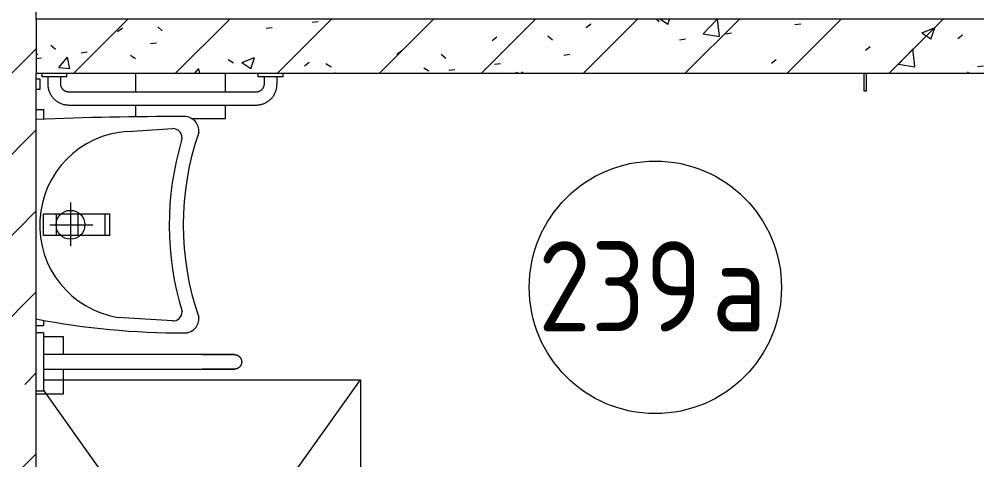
# Model space of a CAD drawing. Header units: millimetres. Extents: x -515342 to 330399, y -224905 to 507333.
# Drawn here: x -297428 to -294771, y 133992 to 135214 of the extents above; entities that cross this region are included whole.
import ezdxf

# ---------------------------------------------------------------- set-up
doc = ezdxf.new("R2010")
doc.units = ezdxf.units.MM
for name, color, linetype, lineweight in [('Марки помещений', 7, 'Continuous', 0), ('Оборудование', 7, 'Continuous', 0), ('Сантехника', 7, 'Continuous', 0), ('Стены внутренние', 7, 'Continuous', 0), ('Стены несущие', 7, 'Continuous', 0), ('Стены перегородки', 7, 'Continuous', 0), ('Стены штриховка', 7, 'Continuous', 0)]:
    doc.layers.add(name, color=color, linetype=linetype, lineweight=lineweight)
doc.styles.add('GOST Common_1', font='', dxfattribs={"width": 0.9, "height": 250})
doc.styles.get('GOST Common_1').set_extended_font_data('GOST Common')

# ---------------------------------------------------------------- blocks, each defined once
blk = doc.blocks.new('Опорный поручень - Опорный поручень для раковины-8747147-О_АР_П_2__3_400_План 2 этажа')
at = {"layer": 'Оборудование'}
for p, q in [((90760, 10815), (90760, 10975)), ((90780, 10975), (90760, 10975)), ((90760, 10915), (90320, 10915)), ((90320, 10875), (90760, 10875)), ((90760, 10815), (90780, 10815))]:
    blk.add_line(p, q, dxfattribs=at)
at = {"layer": 'Оборудование', "flags": 128}
for points in [[(90210, 10895), (90210, 10895.8), (90210.1, 10896.6), (90210.1, 10897.4), (90210.3, 10898.2), (90210.4, 10899), (90210.6, 10899.8), (90210.8, 10900.5), (90211, 10901.3), (90211.3, 10902), (90211.6, 10902.8), (90211.9, 10903.5), (90212.3, 10904.2), (90212.6, 10904.9), (90213.1, 10905.6), (90213.5, 10906.3), (90214, 10906.9), (90214.4, 10907.6), (90215, 10908.2), (90215.5, 10908.8), (90216.1, 10909.3), (90216.7, 10909.9), (90217.3, 10910.4), (90217.9, 10910.9), (90218.5, 10911.4), (90219.2, 10911.8), (90219.9, 10912.2), (90220.6, 10912.6), (90221.3, 10913), (90222, 10913.3), (90222.8, 10913.6), (90223.5, 10913.9), (90224.3, 10914.2), (90225, 10914.4), (90225.8, 10914.6), (90226.6, 10914.7), (90227.4, 10914.8), (90228.2, 10914.9), (90229, 10915), (90229.8, 10915), (90230, 10915)], [(90320, 10915), (90316.4, 10915), (90312.8, 10915), (90309.2, 10915), (90305.7, 10915), (90302.1, 10915), (90298.6, 10915), (90295.1, 10915), (90291.7, 10915), (90288.3, 10915), (90285, 10915), (90281.7, 10915), (90278.4, 10915), (90275.3, 10915), (90272.2, 10915), (90269.2, 10915), (90266.3, 10915), (90263.4, 10915), (90260.7, 10915), (90258, 10915), (90255.4, 10915), (90253, 10915), (90250.6, 10915), (90248.4, 10915), (90246.3, 10915), (90244.3, 10915), (90242.4, 10915), (90240.6, 10915), (90239, 10915), (90237.5, 10915), (90236.1, 10915), (90234.9, 10915), (90233.8, 10915), (90232.8, 10915), (90232, 10915), (90231.3, 10915), (90230.8, 10915), (90230.4, 10915), (90230.1, 10915), (90230, 10915), (90230, 10915)], [(90230, 10915), (90230.1, 10915), (90230.3, 10915), (90230.6, 10915), (90231.1, 10915), (90231.8, 10915), (90232.6, 10915), (90233.5, 10915), (90234.6, 10915), (90235.8, 10915), (90237.1, 10915), (90238.6, 10915), (90240.2, 10915), (90241.9, 10915), (90243.7, 10915), (90245.7, 10915), (90247.8, 10915), (90250, 10915), (90252.3, 10915), (90254.8, 10915), (90257.3, 10915), (90259.9, 10915), (90262.7, 10915), (90265.5, 10915), (90268.4, 10915), (90271.4, 10915), (90274.4, 10915), (90277.6, 10915), (90280.8, 10915), (90284.1, 10915), (90287.4, 10915), (90290.8, 10915), (90294.2, 10915), (90297.7, 10915), (90301.2, 10915), (90304.7, 10915), (90308.3, 10915), (90311.8, 10915), (90315.4, 10915), (90319, 10915), (90320, 10915)], [(90230, 10875), (90229.2, 10875), (90228.4, 10875.1), (90227.6, 10875.1), (90226.8, 10875.3), (90226, 10875.4), (90225.2, 10875.6), (90224.5, 10875.8), (90223.7, 10876), (90223, 10876.3), (90222.2, 10876.6), (90221.5, 10876.9), (90220.8, 10877.3), (90220.1, 10877.6), (90219.4, 10878.1), (90218.7, 10878.5), (90218.1, 10879), (90217.4, 10879.4), (90216.8, 10880), (90216.2, 10880.5), (90215.7, 10881.1), (90215.1, 10881.7), (90214.6, 10882.3), (90214.1, 10882.9), (90213.6, 10883.5), (90213.2, 10884.2), (90212.8, 10884.9), (90212.4, 10885.6), (90212, 10886.3), (90211.7, 10887), (90211.4, 10887.8), (90211.1, 10888.5), (90210.8, 10889.3), (90210.6, 10890), (90210.4, 10890.8), (90210.3, 10891.6), (90210.2, 10892.4), (90210.1, 10893.2), (90210, 10894), (90210, 10894.8), (90210, 10895)], [(90320, 10875), (90316.4, 10875), (90312.8, 10875), (90309.2, 10875), (90305.7, 10875), (90302.1, 10875), (90298.6, 10875), (90295.1, 10875), (90291.7, 10875), (90288.3, 10875), (90285, 10875), (90281.7, 10875), (90278.4, 10875), (90275.3, 10875), (90272.2, 10875), (90269.2, 10875), (90266.3, 10875), (90263.4, 10875), (90260.7, 10875), (90258, 10875), (90255.4, 10875), (90253, 10875), (90250.6, 10875), (90248.4, 10875), (90246.3, 10875), (90244.3, 10875), (90242.4, 10875), (90240.6, 10875), (90239, 10875), (90237.5, 10875), (90236.1, 10875), (90234.9, 10875), (90233.8, 10875), (90232.8, 10875), (90232, 10875), (90231.3, 10875), (90230.8, 10875), (90230.4, 10875), (90230.1, 10875), (90230, 10875), (90230, 10875)], [(90230, 10875), (90230.1, 10875), (90230.3, 10875), (90230.6, 10875), (90231.1, 10875), (90231.8, 10875), (90232.6, 10875), (90233.5, 10875), (90234.6, 10875), (90235.8, 10875), (90237.1, 10875), (90238.6, 10875), (90240.2, 10875), (90241.9, 10875), (90243.7, 10875), (90245.7, 10875), (90247.8, 10875), (90250, 10875), (90252.3, 10875), (90254.8, 10875), (90257.3, 10875), (90259.9, 10875), (90262.7, 10875), (90265.5, 10875), (90268.4, 10875), (90271.4, 10875), (90274.4, 10875), (90277.6, 10875), (90280.8, 10875), (90284.1, 10875), (90287.4, 10875), (90290.8, 10875), (90294.2, 10875), (90297.7, 10875), (90301.2, 10875), (90304.7, 10875), (90308.3, 10875), (90311.8, 10875), (90315.4, 10875), (90319, 10875), (90320, 10875)]]:
    blk.add_lwpolyline(points, dxfattribs=at)
blk = doc.blocks.new('Раковина для МГН 600х450 - Раковина для МГН 600х450-10140932-О_АР_П_2__3_400_План 2 этажа')
at = {"layer": 'Сантехника'}
for p, q in [((-258.8, 253.2), (-266.6, 377.9)), ((266.6, 377.9), (257, 225.9)), ((-30, 191.2), (-30, 203.7)), ((30, 203.7), (-30, 203.7)), ((-30, 116.2), (-30, 191.2)), ((30, 191.2), (-30, 191.2)), ((30, 203.7), (30, 191.2)), ((30, 191.2), (30, 116.2)), ((0, 37.3), (0, 157.3)), ((-30, 56.2), (-30, 116.2)), ((30, 116.2), (-30, 116.2)), ((30, 116.2), (30, 56.2)), ((-61.5, 95), (58.5, 95)), ((-30, 20), (-30, 56.2)), ((30, 56.2), (-30, 56.2)), ((30, 56.2), (30, 20)), ((30, 20), (-30, 20))]:
    blk.add_line(p, q, dxfattribs=at)
blk.add_circle((0, 95), 40, dxfattribs=at)
for centre, radius, start, end in [((-260, 411), 40, 84.6341, 180), ((0, 1190.1), 782.4, 250.8821, 289.1179), ((260, 411), 40, 360, 95.3659), ((10581.6, 411), 10881.6, 180, 182.16475), ((-241.6, 379.4), 25, 73.3148, 183.5941), ((1.4, 1190.1), 821.3, 253.3148, 286.9337), ((241.6, 379.4), 25, 356.4059, 92.4122), ((-1895.6, 411), 2195.6, 349.2104, 360), ((0.7, 269.5), 260, 183.5941, 350.3344)]:
    blk.add_arc(centre, radius, start, end, dxfattribs=at)
blk = doc.blocks.new('МГН_Санузел_Поручень горизонтальный - АР_Сантехнические приборы_МГН_Поручень горизонтальный-3156318-О_АР_П_2__3_400_План 2 этажа')
at = {"layer": 'Сантехника'}
for p, q in [((-595.8, 88), (-1115.8, 88)), ((-1173.8, 30), (-1173.8, 10)), ((-1137.8, 10), (-1137.8, 30)), ((-1115.8, 52), (-595.8, 52)), ((-573.8, 30), (-573.8, 10)), ((-537.8, 10), (-537.8, 30)), ((-1190.8, 10), (-1190.8, 0)), ((-1190.8, 10), (-1155.8, 10)), ((-1155.8, 10), (-1120.8, 10)), ((-1120.8, 0), (-1120.8, 10)), ((-590.8, 10), (-590.8, 0)), ((-590.8, 10), (-555.8, 10)), ((-555.8, 10), (-520.8, 10)), ((-520.8, 0), (-520.8, 10))]:
    blk.add_line(p, q, dxfattribs=at)
at = {"layer": 'Сантехника', "flags": 128}
for points in [[(-1115.8, 88), (-1118.1, 88), (-1120.4, 87.8), (-1122.7, 87.6), (-1125, 87.3), (-1127.3, 86.8), (-1129.6, 86.3), (-1131.8, 85.7), (-1134, 85.1), (-1136.2, 84.3), (-1138.4, 83.4), (-1140.5, 82.5), (-1142.6, 81.4), (-1144.6, 80.3), (-1146.6, 79.1), (-1148.5, 77.9), (-1150.4, 76.5), (-1152.3, 75.1), (-1154, 73.6), (-1155.8, 72), (-1157.4, 70.4), (-1159, 68.7), (-1160.5, 67), (-1161.9, 65.1), (-1163.3, 63.3), (-1164.6, 61.3), (-1165.8, 59.4), (-1166.9, 57.3), (-1168, 55.3), (-1169, 53.2), (-1169.9, 51), (-1170.7, 48.8), (-1171.4, 46.6), (-1172, 44.4), (-1172.5, 42.1), (-1173, 39.9), (-1173.3, 37.6), (-1173.6, 35.3), (-1173.7, 32.9), (-1173.8, 30.6), (-1173.8, 30)], [(-537.8, 30), (-537.8, 32.3), (-538, 34.6), (-538.2, 36.9), (-538.5, 39.2), (-539, 41.5), (-539.5, 43.8), (-540.1, 46), (-540.7, 48.2), (-541.5, 50.4), (-542.4, 52.6), (-543.3, 54.7), (-544.3, 56.8), (-545.5, 58.8), (-546.7, 60.8), (-547.9, 62.7), (-549.3, 64.6), (-550.7, 66.5), (-552.2, 68.2), (-553.8, 70), (-555.4, 71.6), (-557.1, 73.2), (-558.8, 74.7), (-560.7, 76.1), (-562.5, 77.5), (-564.5, 78.8), (-566.4, 80), (-568.5, 81.2), (-570.5, 82.2), (-572.6, 83.2), (-574.8, 84.1), (-577, 84.9), (-579.2, 85.6), (-581.4, 86.2), (-583.7, 86.7), (-585.9, 87.2), (-588.2, 87.5), (-590.5, 87.8), (-592.9, 87.9), (-595.2, 88), (-595.8, 88)], [(-1137.8, 30), (-1137.8, 30.9), (-1137.7, 31.8), (-1137.6, 32.6), (-1137.5, 33.5), (-1137.4, 34.4), (-1137.2, 35.2), (-1136.9, 36.1), (-1136.7, 36.9), (-1136.4, 37.8), (-1136.1, 38.6), (-1135.7, 39.4), (-1135.3, 40.2), (-1134.9, 40.9), (-1134.4, 41.7), (-1134, 42.4), (-1133.4, 43.1), (-1132.9, 43.8), (-1132.3, 44.5), (-1131.7, 45.2), (-1131.1, 45.8), (-1130.5, 46.4), (-1129.8, 47), (-1129.1, 47.5), (-1128.4, 48), (-1127.7, 48.5), (-1126.9, 49), (-1126.2, 49.4), (-1125.4, 49.8), (-1124.6, 50.2), (-1123.8, 50.5), (-1122.9, 50.8), (-1122.1, 51.1), (-1121.3, 51.3), (-1120.4, 51.5), (-1119.5, 51.7), (-1118.7, 51.8), (-1117.8, 51.9), (-1116.9, 52), (-1116, 52), (-1115.8, 52)], [(-595.8, 52), (-594.9, 52), (-594, 51.9), (-593.2, 51.8), (-592.3, 51.7), (-591.4, 51.6), (-590.6, 51.4), (-589.7, 51.1), (-588.9, 50.9), (-588, 50.6), (-587.2, 50.3), (-586.4, 49.9), (-585.6, 49.5), (-584.9, 49.1), (-584.1, 48.6), (-583.4, 48.2), (-582.7, 47.6), (-582, 47.1), (-581.3, 46.5), (-580.6, 45.9), (-580, 45.3), (-579.4, 44.7), (-578.8, 44), (-578.3, 43.3), (-577.8, 42.6), (-577.3, 41.9), (-576.8, 41.1), (-576.4, 40.4), (-576, 39.6), (-575.6, 38.8), (-575.3, 38), (-575, 37.1), (-574.7, 36.3), (-574.5, 35.5), (-574.3, 34.6), (-574.1, 33.7), (-574, 32.9), (-573.9, 32), (-573.8, 31.1), (-573.8, 30.2), (-573.8, 30)]]:
    blk.add_lwpolyline(points, dxfattribs=at)
blk = doc.blocks.new('2D_Трап_1200хх900 - АР_Сантехнические приборы_Трап-V81-О_АР_П_2__3_400_План 2 этажа')
at = {"layer": 'Сантехника'}
for p, q in [((-75, 75), (-600, 450)), ((75, 75), (572, 430)), ((600, 430), (600, -450)), ((-75, 75), (75, 75)), ((-75, -75), (-75, 75)), ((75, 75), (75, -75)), ((-75, -75), (-544, -410)), ((75, -75), (-75, -75)), ((75, -75), (600, -450)), ((600, -450), (218.5, -450))]:
    blk.add_line(p, q, dxfattribs=at)
blk = doc.blocks.new('2D_МГН_Санузел_Аксессуары - АР_Сантехнические приборы_Бесконтактная сушилка для рук-V125-О_АР_П_2__3_400_План 2 этажа')
at = {"layer": 'Сантехника'}
for p, q in [((-234.1, 200), (-234.1, 162.9)), ((-139.2, 200), (-234.1, 200)), ((15.9, 163), (15.9, 196.3)), ((-234.1, 127), (-234.1, 75)), ((15.9, 75), (15.9, 127.2))]:
    blk.add_line(p, q, dxfattribs=at)
blk = doc.blocks.new('2D_МГН_Санузел_Аксессуары - АР_Сантехнические приборы_Бесконтактный сенсорный дозатор для мыла-V142-О_АР_П_2__3_400_План 2 этажа')
at = {"layer": 'Сантехника'}
for p, q in [((-189.1, 215), (-189.1, 270)), ((-189.1, 270), (-139, 270)), ((-99.1, 270), (-29.1, 270)), ((-29.1, 270), (-29.1, 195))]:
    blk.add_line(p, q, dxfattribs=at)
blk = doc.blocks.new('2D_МГН_Санузел_Аксессуары - АР_Сантехнические приборы_Зеркало поворотное-V144-О_АР_П_2__3_400_План 2 этажа')
at = {"layer": 'Сантехника'}
for p, q in [((-409.1, 195), (-409.1, 215)), ((-409.1, 215), (-381.9, 215)), ((175.3, 215), (190.9, 215)), ((190.9, 215), (190.9, 195))]:
    blk.add_line(p, q, dxfattribs=at)
blk = doc.blocks.new('2D_МГН_Санузел_Аксессуары - АР_Сантехнические приборы_Комплект 3-V145-О_АР_П_2__3_400_План 2 этажа')
at = {"layer": 'Сантехника'}
for p, q in [((-124.1, 195), (-124.1, 205)), ((-124.1, 205), (-94.1, 205)), ((-94.1, 205), (-94.1, 195))]:
    blk.add_line(p, q, dxfattribs=at)
blk = doc.blocks.new('2D_МГН_Санузел_Аксессуары - АР_Сантехнические приборы_Универсальный травмобезопасный держатель _крючок_-10688742-О_АР_П_2__3_400_План 2 этажа')
at = {"layer": 'Сантехника'}
for p, q in [((-111.6, 75), (-111.6, 125)), ((-111.6, 125), (-106.6, 125)), ((-106.6, 125), (-106.6, 75))]:
    blk.add_line(p, q, dxfattribs=at)
blk = doc.blocks.new('ASVP_Марка_Помещение_ДваЗначения - Номер Площадь-685795-О_АР_П_2__3_400_План 2 этажа')
at = {"layer": 'Марки помещений'}
blk.add_circle((0, 0), 3.5, dxfattribs=at)

msp = doc.modelspace()

# ---------------------------------------------------------------- hatches: boundary and pattern name
at = {"layer": 'Стены внутренние'}
h = msp.add_hatch(dxfattribs=at)
h.set_pattern_fill('FP_1', color=256, style=0, pattern_type=2)
h.set_pattern_definition([(45, (-374025.76, 123368.6), (-224.5064, 224.5064), []), (45, (-373801.25, 123368.6), (-224.5064, 224.5064), [396.875, -79.375, 3.353, -76.022])])
h.paths.add_polyline_path([(-297770.759, 132763.6058), (-297380.759, 132763.6058), (-297380.759, 138773.6058), (-297770.759, 138773.6058), (-297770.759, 132823.5203)])
h.paths.add_polyline_path([(-297558.3942, 133280.125), (-297593.1238, 133280.125), (-297625.759, 133292.0033), (-297652.3635, 133314.327), (-297669.7283, 133344.4038), (-297675.759, 133378.6058), (-297669.7283, 133412.8078), (-297652.3635, 133442.8846), (-297625.759, 133465.2083), (-297593.1238, 133477.0866), (-297558.3942, 133477.0866), (-297525.759, 133465.2083), (-297499.1546, 133442.8846), (-297481.7897, 133412.8078), (-297475.759, 133378.6058), (-297481.7897, 133344.4038), (-297499.1546, 133314.327), (-297525.759, 133292.0033), (-297551.0331, 133282.8042)])
h.paths.add_polyline_path([(-297593.1238, 133655.125), (-297625.759, 133667.0033), (-297652.3635, 133689.327), (-297669.7283, 133719.4038), (-297675.759, 133753.6058), (-297669.7283, 133787.8078), (-297652.3635, 133817.8846), (-297625.759, 133840.2083), (-297593.1238, 133852.0866), (-297558.3942, 133852.0866), (-297525.759, 133840.2083), (-297499.1546, 133817.8846), (-297481.7897, 133787.8078), (-297475.759, 133753.6058), (-297481.7897, 133719.4038), (-297499.1546, 133689.327), (-297525.759, 133667.0033), (-297558.3942, 133655.125)])
h.paths.add_polyline_path([(-297558.3942, 134055.125), (-297593.1238, 134055.125), (-297625.759, 134067.0033), (-297652.3635, 134089.327), (-297669.7283, 134119.4038), (-297675.759, 134153.6058), (-297669.7283, 134187.8078), (-297652.3635, 134217.8846), (-297625.759, 134240.2083), (-297593.1238, 134252.0866), (-297558.3942, 134252.0866), (-297525.759, 134240.2083), (-297499.1546, 134217.8846), (-297481.7897, 134187.8078), (-297475.759, 134153.6058), (-297481.7897, 134119.4038), (-297499.1546, 134089.327), (-297525.759, 134067.0033), (-297551.0331, 134057.8042)])
h.paths.add_polyline_path([(-297593.1238, 134435.125), (-297625.759, 134447.0033), (-297652.3635, 134469.327), (-297669.7283, 134499.4038), (-297675.759, 134533.6058), (-297669.7283, 134567.8078), (-297652.3635, 134597.8846), (-297625.759, 134620.2083), (-297593.1238, 134632.0866), (-297558.3942, 134632.0866), (-297525.759, 134620.2083), (-297499.1546, 134597.8846), (-297481.7897, 134567.8078), (-297475.759, 134533.6058), (-297481.7897, 134499.4038), (-297499.1546, 134469.327), (-297525.759, 134447.0033), (-297558.3942, 134435.125)])
h.paths.add_polyline_path([(-297594.8003, 134797.656), (-297627.4355, 134809.5342), (-297654.04, 134831.858), (-297671.4048, 134861.9347), (-297677.4355, 134896.1367), (-297671.4048, 134930.3388), (-297654.04, 134960.4155), (-297627.4355, 134982.7393), (-297594.8003, 134994.6175), (-297560.0707, 134994.6175), (-297527.4355, 134982.7393), (-297500.8311, 134960.4155), (-297483.4663, 134930.3388), (-297477.4355, 134896.1367), (-297483.4663, 134861.9347), (-297500.8311, 134831.858), (-297527.4355, 134809.5342), (-297560.0707, 134797.656)])
h.paths.add_polyline_path([(-297593.1238, 135175.125), (-297625.759, 135187.0033), (-297652.3635, 135209.327), (-297669.7283, 135239.4038), (-297675.759, 135273.6058), (-297669.7283, 135307.8078), (-297652.3635, 135337.8846), (-297625.759, 135360.2083), (-297593.1238, 135372.0866), (-297558.3942, 135372.0866), (-297525.759, 135360.2083), (-297499.1546, 135337.8846), (-297481.7897, 135307.8078), (-297475.759, 135273.6058), (-297481.7897, 135239.4038), (-297499.1546, 135209.327), (-297525.759, 135187.0033), (-297558.3942, 135175.125)])
h = msp.add_hatch(dxfattribs=at)
h.set_pattern_fill('FP_2', color=256, style=0, pattern_type=2)
h.set_pattern_definition([(45, (-374025.76, 123368.6), (-141.42136, 141.42136), [])])
h.paths.add_polyline_path([(-294933.761, 135063.6058), (-294630.759, 135063.6058), (-294630.759, 135213.6058), (-297380.759, 135213.6058), (-297380.759, 135063.6058), (-295806.1851, 135063.6058)])
h = msp.add_hatch(dxfattribs=at)
h.set_pattern_fill('FP_3', color=256, style=0, pattern_type=2)
h.set_pattern_definition([(50, (-374025.76, 123368.6), (364.3679, -31.8783), [38.1, -419.1]), (355, (-374025.76, 123368.6), (-70.4859, 382.1133), [30.48, -335.28]), (100.451, (-373995.4, 123365.95), (293.885, 350.2334), [32.38, -356.18]), (46.184, (-374025.76, 123470.2), (542.1585, -84.0858), [57.15, -628.65]), (96.636, (-373980.6, 123463.2), (474.805, 494.8554), [48.57, -534.27]), (351.184, (-374025.76, 123470.2), (474.8102, 494.85), [45.72, -502.92]), (21, (-373974.96, 123444.8), (303.2285, -204.5305), [38.1, -419.1]), (326, (-373974.96, 123444.8), (123.6039, 368.376), [30.48, -335.28]), (71.451, (-373949.7, 123427.76), (426.8341, 163.8427), [32.38, -356.18]), (37.5, (-374025.76, 123368.6), (6.17665, 169.11015), [16.764, -314.452, 16.764, -323.596, -336.55]), (37.5, (-374025.76, 123368.6), (6.17665, 169.11015), [-671.576, 16.764, -319.786]), (7.5, (-374025.76, 123368.6), (133.63888, 200.3615), [16.764, -177.292, 16.764, -306.832, -128.27]), (7.5, (-374025.76, 123368.6), (133.63888, 200.3615), [-517.652, 16.764, -111.506]), (327.5, (-374139.04, 123368.6), (271.18182, -11.45836), [16.764, -110.236, 16.764, -379.476, -525.78]), (327.5, (-374139.04, 123368.6), (271.18182, -11.45836), [-523.24, 16.764, -509.016]), (317.5, (-374189.84, 123368.6), (296.2585, 50.85285), [16.764, -148.336, 16.764, -246.38, -373.38]), (317.5, (-374189.84, 123368.6), (296.2585, 50.85285), [-428.244, 16.764, -356.616])])
h.paths.add_polyline_path([(-294933.761, 135063.6058), (-294630.759, 135063.6058), (-294630.759, 135213.6058), (-297380.759, 135213.6058), (-297380.759, 135063.6058), (-295806.1851, 135063.6058)])

# ---------------------------------------------------------------- linework, layer by layer
at = {"layer": 'Стены несущие'}
for p, q in [((-297380.759, 135213.6058), (-297380.759, 138773.6058)), ((-297380.759, 132763.6058), (-297380.759, 135063.6058))]:
    msp.add_line(p, q, dxfattribs=at)
at = {"layer": 'Стены перегородки'}
for p, q in [((-294630.759, 135213.6058), (-297380.759, 135213.6058)), ((-297380.759, 135063.6058), (-294630.759, 135063.6058))]:
    msp.add_line(p, q, dxfattribs=at)
at = {"layer": 'Стены штриховка'}
msp.add_line((-297380.759, 135213.6058), (-297380.759, 135063.6058), dxfattribs=at)

# ---------------------------------------------------------------- block references
at = {"layer": 'Марки помещений', "xscale": 99.99999999999993, "yscale": 99.99999999999993, "zscale": 99.99999999999993}
msp.add_blockref('ASVP_Марка_Помещение_ДваЗначения - Номер Площадь-685795-О_АР_П_2__3_400_План 2 этажа', (-295662.9445, 134470.1858), dxfattribs=at)
at = {"layer": 'Оборудование', "rotation": 180}
msp.add_blockref('Опорный поручень - Опорный поручень для раковины-8747147-О_АР_П_2__3_400_План 2 этажа', (-206600.759, 145158.6058), dxfattribs=at)
at = {"layer": 'Сантехника'}
for name, p, rotation in [('2D_МГН_Санузел_Аксессуары - АР_Сантехнические приборы_Комплект 3-V145-О_АР_П_2__3_400_План 2 этажа', (-297575.759, 134924.5312), 269.9999999999997), ('МГН_Санузел_Поручень горизонтальный - АР_Сантехнические приборы_МГН_Поручень горизонтальный-3156318-О_АР_П_2__3_400_План 2 этажа', (-297886.5547, 135063.6058), 180), ('2D_МГН_Санузел_Аксессуары - АР_Сантехнические приборы_Бесконтактная сушилка для рук-V125-О_АР_П_2__3_400_План 2 этажа', (-297089.8336, 135138.6058), 180), ('2D_МГН_Санузел_Аксессуары - АР_Сантехнические приборы_Универсальный травмобезопасный держатель _крючок_-10688742-О_АР_П_2__3_400_План 2 этажа', (-295189.8336, 135138.6058), 180), ('2D_МГН_Санузел_Аксессуары - АР_Сантехнические приборы_Зеркало поворотное-V144-О_АР_П_2__3_400_План 2 этажа', (-297575.759, 134554.5312), 269.9999999999997), ('Раковина для МГН 600х450 - Раковина для МГН 600х450-10140932-О_АР_П_2__3_400_План 2 этажа', (-297380.759, 134643.6058), 269.9999999999996), ('2D_МГН_Санузел_Аксессуары - АР_Сантехнические приборы_Бесконтактный сенсорный дозатор для мыла-V142-О_АР_П_2__3_400_План 2 этажа', (-297575.759, 134144.5312), 269.9999999999997), ('2D_Трап_1200хх900 - АР_Сантехнические приборы_Трап-V81-О_АР_П_2__3_400_План 2 этажа', (-296930.759, 133613.6058), 89.99999999999812)]:
    msp.add_blockref(name, p, dxfattribs=dict(at, rotation=rotation))

# ---------------------------------------------------------------- texts
at = {"layer": 'Марки помещений', "char_height": 250, "attachment_point": 1, "style": 'GOST Common_1'}
for s, insert, width in [('239', (-295988.3018, 134597.9109), 584.430187), ('\\fGOST Common|b0|i0|c204|p34|;\\W.9;а', (-295506.0987, 134597.9109), 216.455625)]:
    msp.add_mtext(s, dxfattribs=dict(at, insert=insert, width=width))

doc.saveas('drawing.dxf')
